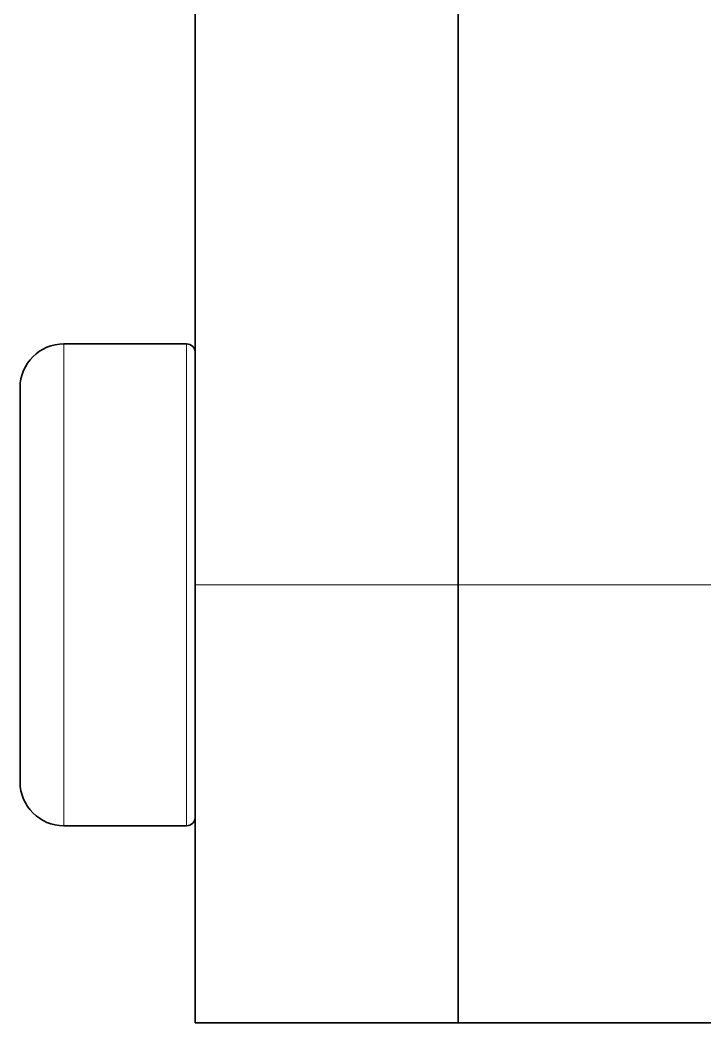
# Model space of a CAD drawing. Extents: x 218 to 1434, y 54 to 743.
# Drawn here: x 250.04 to 257.86, y 405.03 to 416.48 of the extents above; entities that cross this region are included whole.
import ezdxf

# ---------------------------------------------------------------- set-up
doc = ezdxf.new("R2010")
doc.units = 0

msp = doc.modelspace()

# ---------------------------------------------------------------- linework, layer by layer
at = {"color": 7, "lineweight": 35}
for p, q in [((252.045, 410.03), (252.045, 430.97)), ((255.045, 410.03), (255.045, 430.97)), ((255.045, 410.03), (255.045, 430.97))]:
    msp.add_line(p, q, dxfattribs=at)
at = {"color": 7, "lineweight": 35, "ltscale": 0.390668}
msp.add_line((252.045, 428.313), (252.045, 412.686), dxfattribs=at)
at = {"color": 7, "lineweight": 13, "ltscale": 0.129083}
for p, q in [((250.545, 412.78), (250.545, 407.617)), ((251.945, 412.78), (251.945, 407.617))]:
    msp.add_line(p, q, dxfattribs=at)
at = {"color": 7, "lineweight": 35, "ltscale": 0.035}
for p, q in [((251.945, 412.78), (250.545, 412.78)), ((251.945, 407.28), (250.545, 407.28))]:
    msp.add_line(p, q, dxfattribs=at)
at = {"color": 7, "lineweight": 35, "ltscale": 0.12439}
msp.add_line((252.045, 412.68), (252.045, 407.705), dxfattribs=at)
at = {"color": 7, "lineweight": 35, "ltscale": 0.105614}
msp.add_line((250.045, 412.28), (250.045, 408.056), dxfattribs=at)
at = {"color": 7, "lineweight": 35, "ltscale": 0.041251}
msp.add_line((252.045, 411.68), (252.045, 410.03), dxfattribs=at)
at = {"color": 7, "lineweight": 13, "ltscale": 0.075}
for p, q in [((255.045, 410.03), (252.045, 410.03)), ((258.045, 410.03), (255.045, 410.03))]:
    msp.add_line(p, q, dxfattribs=at)
at = {"color": 7, "lineweight": 35, "ltscale": 0.125}
for p, q in [((252.045, 410.03), (252.045, 405.03)), ((255.045, 410.03), (255.045, 405.03)), ((255.045, 410.03), (255.045, 405.03))]:
    msp.add_line(p, q, dxfattribs=at)
at = {"color": 7, "lineweight": 35, "ltscale": 0.04125}
msp.add_line((252.045, 410.03), (252.045, 408.38), dxfattribs=at)
at = {"color": 7, "lineweight": 35, "ltscale": 0.006886}
msp.add_line((250.045, 408.056), (250.045, 407.78), dxfattribs=at)
at = {"color": 7, "lineweight": 35, "ltscale": 0.00811}
msp.add_line((252.045, 407.705), (252.045, 407.38), dxfattribs=at)
at = {"color": 7, "lineweight": 13, "ltscale": 0.008417}
for p, q in [((250.545, 407.617), (250.545, 407.28)), ((251.945, 407.617), (251.945, 407.28))]:
    msp.add_line(p, q, dxfattribs=at)
at = {"color": 7, "lineweight": 35, "ltscale": 0.05869}
msp.add_line((252.045, 407.378), (252.045, 405.03), dxfattribs=at)
at = {"color": 7, "lineweight": 35, "ltscale": 0.075}
for p, q in [((255.045, 405.03), (252.045, 405.03)), ((258.045, 405.03), (255.045, 405.03))]:
    msp.add_line(p, q, dxfattribs=at)
at = {"color": 7, "lineweight": 35}
for centre, radius, start, end in [((250.545, 412.28), 0.5, 90, 180), ((251.945, 412.68), 0.1, 0.0336, 89.9664), ((250.545, 407.78), 0.5, 180, 270), ((251.945, 407.38), 0.1, 270.0336, 359.9664)]:
    msp.add_arc(centre, radius, start, end, dxfattribs=at)

doc.saveas('drawing.dxf')
